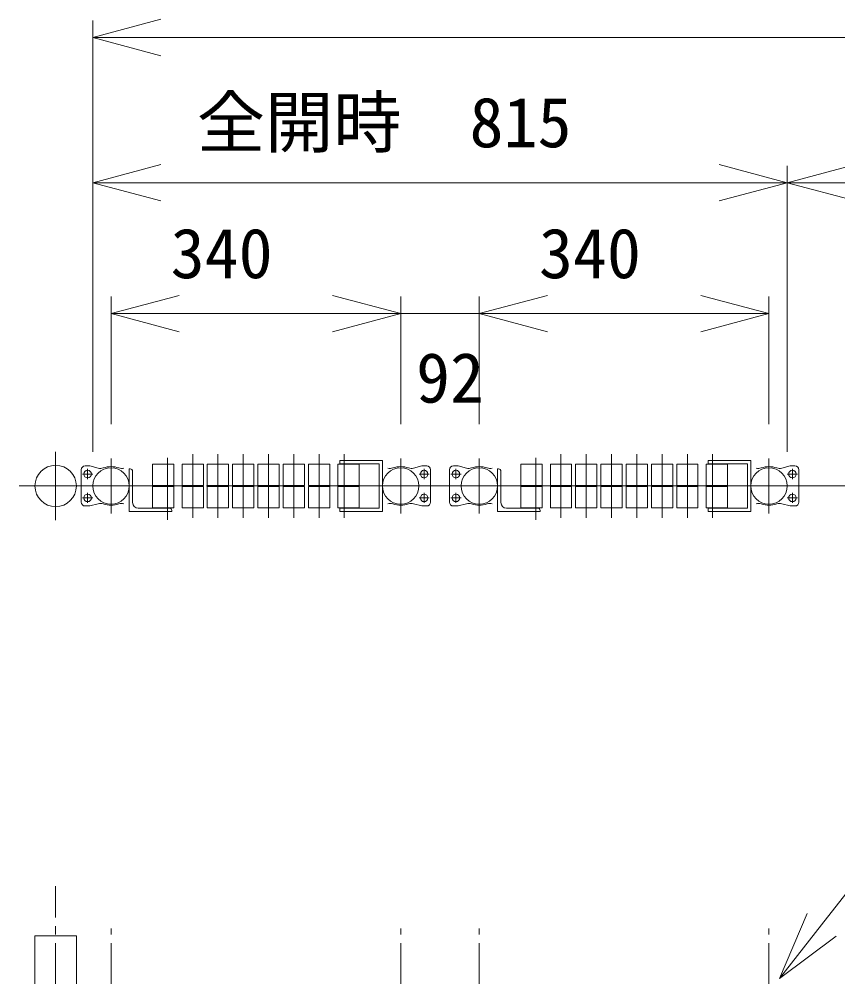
# Model space of a CAD drawing. Units: millimetres, scale not verified. Extents: x -46182 to 3040, y -1939 to 1939.
# Drawn here: x -2548 to -1587, y 304 to 1428 of the extents above; entities that cross this region are included whole.
import ezdxf
from ezdxf.enums import TextEntityAlignment as Align

# ---------------------------------------------------------------- set-up
doc = ezdxf.new("R2010")
doc.units = ezdxf.units.MM
doc.header["$LTSCALE"] = 10
doc.linetypes.add('CHAIN2', pattern=[12, 9, -1, 1, -1])
doc.linetypes.add('USER1', pattern=[17.25, 15, -0.75, 0.75, -0.75])
for name, color, linetype, lineweight in [('0-2_01 細線', 7, 'Continuous', 18), ('0-3_05 寸法', 7, 'Continuous', 18), ('0-5_02 中心線', 7, 'CHAIN2', 18)]:
    doc.layers.add(name, color=color, linetype=linetype, lineweight=lineweight)
doc.styles.add('ＭＳ ゴシック', font='')
doc.styles.get('ＭＳ ゴシック').set_extended_font_data('MS Gothic')

# ---------------------------------------------------------------- blocks, each defined once
blk = doc.blocks.new('リンク-TV')
at = {"layer": '0-2_01 細線'}
for p, q in [((-12.5, 25.5), (12.5, 25.5)), ((-12.5, 25.5), (-12.5, 0.5)), ((12.5, 25.5), (12.5, 0.5)), ((-12.5, 0.5), (12.5, 0.5)), ((-12.5, -0.5), (12.5, -0.5)), ((-12.5, -25.5), (-12.5, -0.5)), ((12.5, -25.5), (12.5, -0.5)), ((-12.5, -25.5), (12.5, -25.5))]:
    blk.add_line(p, q, dxfattribs=at)
at = {"layer": '0-5_02 中心線', "linetype": 'USER1'}
blk.add_line((0, -37.35), (0, 37.35), dxfattribs=at)

msp = doc.modelspace()

# ---------------------------------------------------------------- linework, layer by layer
at = {"layer": '0-2_01 細線'}
for p, q in [((-2470.75, 903.4), (-2465.25, 903.4)), ((-2465.25, 903.4), (-2455.25, 900.82)), ((-2418.9, 849.9), (-2418.9, 899.9)), ((-2417.9, 899.9), (-2418.9, 899.9)), ((-2391.56, 905.4), (-2366.56, 905.4)), ((-2391.56, 905.4), (-2391.56, 880.4)), ((-2366.56, 905.4), (-2366.56, 880.4)), ((-2356.9, 905.4), (-2331.9, 905.4)), ((-2356.9, 905.4), (-2356.9, 880.4)), ((-2331.9, 905.4), (-2331.9, 880.4)), ((-2327.24, 905.4), (-2302.24, 905.4)), ((-2327.24, 905.4), (-2327.24, 880.4)), ((-2302.24, 905.4), (-2302.24, 880.4)), ((-2297.58, 905.4), (-2272.58, 905.4)), ((-2297.58, 905.4), (-2297.58, 880.4)), ((-2272.58, 905.4), (-2272.58, 880.4)), ((-2267.91, 905.4), (-2242.91, 905.4)), ((-2267.91, 905.4), (-2267.91, 880.4)), ((-2242.91, 905.4), (-2242.91, 880.4)), ((-2238.25, 905.4), (-2213.25, 905.4)), ((-2238.25, 905.4), (-2238.25, 880.4)), ((-2213.25, 905.4), (-2213.25, 880.4)), ((-2208.59, 905.4), (-2183.59, 905.4)), ((-2208.59, 905.4), (-2208.59, 880.4)), ((-2183.59, 905.4), (-2183.59, 880.4)), ((-2173.93, 905.4), (-2148.93, 905.4)), ((-2173.93, 905.4), (-2173.93, 880.4)), ((-2148.93, 905.4), (-2148.93, 880.4)), ((-2075.25, 903.4), (-2085.25, 900.82)), ((-2069.75, 903.4), (-2075.25, 903.4)), ((-2038.45, 903.4), (-2032.95, 903.4)), ((-2032.95, 903.4), (-2022.95, 900.82)), ((-1986.6, 849.9), (-1986.6, 899.9)), ((-1985.6, 899.9), (-1986.6, 899.9)), ((-1959.26, 905.4), (-1934.26, 905.4)), ((-1959.26, 905.4), (-1959.26, 880.4)), ((-1934.26, 905.4), (-1934.26, 880.4)), ((-1741.63, 905.4), (-1716.63, 905.4)), ((-1741.63, 905.4), (-1741.63, 880.4)), ((-1716.63, 905.4), (-1716.63, 880.4)), ((-1642.95, 903.4), (-1652.95, 900.82)), ((-1637.45, 903.4), (-1642.95, 903.4)), ((-2475.25, 898.9), (-2475.25, 860.9)), ((-2414.9, 896.9), (-2414.9, 860.4)), ((-2065.25, 898.9), (-2065.25, 860.9)), ((-2042.95, 898.9), (-2042.95, 860.9)), ((-1982.6, 896.9), (-1982.6, 860.4)), ((-1632.95, 898.9), (-1632.95, 860.9)), ((-2472.65, 879.9), (-2407.84, 879.9)), ((-2391.56, 880.4), (-2366.56, 880.4)), ((-2391.56, 879.4), (-2366.56, 879.4)), ((-2391.56, 854.4), (-2391.56, 879.4)), ((-2366.56, 854.4), (-2366.56, 879.4)), ((-2356.9, 880.4), (-2331.9, 880.4)), ((-2356.9, 879.4), (-2331.9, 879.4)), ((-2356.9, 854.4), (-2356.9, 879.4)), ((-2331.9, 854.4), (-2331.9, 879.4)), ((-2327.24, 880.4), (-2302.24, 880.4)), ((-2327.24, 879.4), (-2302.24, 879.4)), ((-2327.24, 854.4), (-2327.24, 879.4)), ((-2302.24, 854.4), (-2302.24, 879.4)), ((-2297.58, 880.4), (-2272.58, 880.4)), ((-2297.58, 879.4), (-2272.58, 879.4)), ((-2297.58, 854.4), (-2297.58, 879.4)), ((-2272.58, 854.4), (-2272.58, 879.4)), ((-2267.91, 880.4), (-2242.91, 880.4)), ((-2267.91, 879.4), (-2242.91, 879.4)), ((-2267.91, 854.4), (-2267.91, 879.4)), ((-2242.91, 854.4), (-2242.91, 879.4)), ((-2238.25, 880.4), (-2213.25, 880.4)), ((-2238.25, 879.4), (-2213.25, 879.4)), ((-2238.25, 854.4), (-2238.25, 879.4)), ((-2213.25, 854.4), (-2213.25, 879.4)), ((-2208.59, 880.4), (-2183.59, 880.4)), ((-2208.59, 879.4), (-2183.59, 879.4)), ((-2208.59, 854.4), (-2208.59, 879.4)), ((-2183.59, 854.4), (-2183.59, 879.4)), ((-2173.93, 880.4), (-2148.93, 880.4)), ((-2173.93, 879.4), (-2148.93, 879.4)), ((-2173.93, 854.4), (-2173.93, 879.4)), ((-2148.93, 854.4), (-2148.93, 879.4)), ((-2132.65, 879.9), (-2067.84, 879.9)), ((-2040.35, 879.9), (-1975.54, 879.9)), ((-1959.26, 880.4), (-1934.26, 880.4)), ((-1959.26, 879.4), (-1934.26, 879.4)), ((-1959.26, 854.4), (-1959.26, 879.4)), ((-1934.26, 854.4), (-1934.26, 879.4)), ((-1741.63, 880.4), (-1716.63, 880.4)), ((-1741.63, 879.4), (-1716.63, 879.4)), ((-1741.63, 854.4), (-1741.63, 879.4)), ((-1716.63, 854.4), (-1716.63, 879.4)), ((-1700.35, 879.9), (-1635.54, 879.9)), ((-2470.75, 856.4), (-2465.25, 856.4)), ((-2465.25, 856.4), (-2455.25, 858.98)), ((-2391.56, 854.4), (-2366.56, 854.4)), ((-2356.9, 854.4), (-2331.9, 854.4)), ((-2327.24, 854.4), (-2302.24, 854.4)), ((-2297.58, 854.4), (-2272.58, 854.4)), ((-2267.91, 854.4), (-2242.91, 854.4)), ((-2238.25, 854.4), (-2213.25, 854.4)), ((-2208.59, 854.4), (-2183.59, 854.4)), ((-2173.93, 854.4), (-2148.93, 854.4)), ((-2075.25, 856.4), (-2085.25, 858.98)), ((-2069.75, 856.4), (-2075.25, 856.4)), ((-2038.45, 856.4), (-2032.95, 856.4)), ((-2032.95, 856.4), (-2022.95, 858.98)), ((-1959.26, 854.4), (-1934.26, 854.4)), ((-1741.63, 854.4), (-1716.63, 854.4)), ((-1642.95, 856.4), (-1652.95, 858.98)), ((-1637.45, 856.4), (-1642.95, 856.4)), ((-2368.9, 849.9), (-2418.9, 849.9)), ((-2371.9, 853.9), (-2408.4, 853.9)), ((-2368.9, 850.9), (-2368.9, 849.9)), ((-1936.6, 849.9), (-1986.6, 849.9)), ((-1939.6, 853.9), (-1976.1, 853.9)), ((-1936.6, 850.9), (-1936.6, 849.9))]:
    msp.add_line(p, q, dxfattribs=at)
for points in [[(-2121.6, 849.9), (-2121.6, 909.9), (-2171.6, 909.9), (-2171.6, 905.9), (-2125.6, 905.9), (-2125.6, 853.9)], [(-1689.3, 849.9), (-1689.3, 909.9), (-1739.3, 909.9), (-1739.3, 905.9), (-1693.3, 905.9), (-1693.3, 853.9)], [(-2121.6, 849.9), (-2171.6, 849.9), (-2171.6, 853.9), (-2125.6, 853.9)], [(-1689.3, 849.9), (-1739.3, 849.9), (-1739.3, 853.9), (-1693.3, 853.9)], [(-2480.95, -1648.2), (-2480.95, 351.8), (-2529.55, 351.8), (-2529.55, -1648.2)]]:
    msp.add_lwpolyline(points, dxfattribs=at)
for centre, radius in [((-2505.25, 879.9), 24.3), ((-2440.25, 879.9), 21.35), ((-2100.25, 879.9), 21.35), ((-2007.95, 879.9), 21.35), ((-1667.95, 879.9), 21.35), ((-2467.75, 893.9), 4.4), ((-2072.75, 893.9), 4.4), ((-2035.45, 893.9), 4.4), ((-1640.45, 893.9), 4.4), ((-2467.75, 865.9), 4.4), ((-2072.75, 865.9), 4.4), ((-2035.45, 865.9), 4.4), ((-1640.45, 865.9), 4.4)]:
    msp.add_circle(centre, radius, dxfattribs=at)
for centre, radius, start, end in [((-2470.75, 898.9), 4.5, 90.00002, 180), ((-2452.75, 910.5), 10, 255.5199, 289.07322), ((-2440.25, 874.35), 28.25, 70.92673, 109.07324), ((-2427.75, 910.5), 10, 250.92673, 284.48006), ((-2417.9, 896.9), 3, 0, 90), ((-2112.75, 910.5), 10, 255.51994, 289.07327), ((-2100.25, 874.35), 28.25, 70.92676, 109.07327), ((-2087.75, 910.5), 10, 250.92678, 284.4801), ((-2069.75, 898.9), 4.5, 0, 89.99998), ((-2038.45, 898.9), 4.5, 90.00002, 180), ((-2020.45, 910.5), 10, 255.5199, 289.07322), ((-2007.95, 874.35), 28.25, 70.92673, 109.07324), ((-1995.45, 910.5), 10, 250.92673, 284.48006), ((-1985.6, 896.9), 3, 0, 90), ((-1680.45, 910.5), 10, 255.51994, 289.07327), ((-1667.95, 874.35), 28.25, 70.92676, 109.07327), ((-1655.45, 910.5), 10, 250.92678, 284.4801), ((-1637.45, 898.9), 4.5, 0, 89.99998), ((-2470.75, 860.9), 4.5, 180, 270), ((-2452.75, 849.3), 10, 70.92678, 104.4801), ((-2440.25, 885.45), 28.25, 250.92673, 289.07333), ((-2427.75, 849.3), 10, 75.52, 109.07332), ((-2408.4, 860.4), 6.5, 180, 270), ((-2112.75, 849.3), 10, 70.92668, 104.48), ((-2100.25, 885.45), 28.25, 250.92667, 289.07327), ((-2087.75, 849.3), 10, 75.5199, 109.07322), ((-2069.75, 860.9), 4.5, 270, 0), ((-2038.45, 860.9), 4.5, 180, 270), ((-2020.45, 849.3), 10, 70.92678, 104.4801), ((-2007.95, 885.45), 28.25, 250.92673, 289.07333), ((-1995.45, 849.3), 10, 75.52, 109.07332), ((-1976.1, 860.4), 6.5, 180, 270), ((-1680.45, 849.3), 10, 70.92668, 104.48), ((-1667.95, 885.45), 28.25, 250.92667, 289.07327), ((-1655.45, 849.3), 10, 75.5199, 109.07322), ((-1637.45, 860.9), 4.5, 270, 0), ((-2371.9, 850.9), 3, 0, 90), ((-1939.6, 850.9), 3, 0, 90)]:
    msp.add_arc(centre, radius, start, end, dxfattribs=at)
at = {"layer": '0-3_05 寸法'}
for p, q in [((-2461.6, 919.9), (-2461.6, 1426.41)), ((-2461.6, 1406.41), (-2381.6, 1406.41)), ((-2381.6, 1406.41), (1593.4, 1406.41)), ((-2461.6, 919.9), (-2461.6, 1255.85)), ((-1646.6, 919.9), (-1646.6, 1255.85)), ((-1646.6, 919.9), (-1646.6, 1255.85)), ((-2461.6, 1235.85), (-2381.6, 1235.85)), ((-2381.6, 1235.85), (-1726.6, 1235.85)), ((-1646.6, 1235.85), (-1726.6, 1235.85)), ((-1646.6, 1235.85), (-1566.6, 1235.85)), ((-2440.25, 952.31), (-2440.25, 1102.16)), ((-2100.25, 952.31), (-2100.25, 1102.16)), ((-2100.25, 952.31), (-2100.25, 1102.16)), ((-2007.95, 952.31), (-2007.95, 1102.16)), ((-2007.95, 952.31), (-2007.95, 1102.16)), ((-1667.95, 952.31), (-1667.95, 1102.16)), ((-2440.25, 1082.16), (-2360.25, 1082.16)), ((-2360.25, 1082.16), (-2180.25, 1082.16)), ((-2180.25, 1082.16), (-2260.25, 1082.16)), ((-2100.25, 1082.16), (-2180.25, 1082.16)), ((-2100.25, 1082.16), (-2180.25, 1082.16)), ((-2100.25, 1082.16), (-2007.95, 1082.16)), ((-2007.95, 1082.16), (-1927.95, 1082.16)), ((-2007.95, 1082.16), (-1927.95, 1082.16)), ((-1927.95, 1082.16), (-1747.95, 1082.16)), ((-1927.95, 1082.16), (-1847.95, 1082.16)), ((-1667.95, 1082.16), (-1747.95, 1082.16)), ((-1655.48, 301.8), (-1606.13, 364.77))]:
    msp.add_line(p, q, dxfattribs=at)
for points in [[(-2381.6, 1384.97), (-2461.6, 1406.41), (-2381.6, 1427.84)], [(-2381.6, 1214.41), (-2461.6, 1235.85), (-2381.6, 1257.28)], [(-1726.6, 1257.28), (-1646.6, 1235.85), (-1726.6, 1214.41)], [(-1566.6, 1214.41), (-1646.6, 1235.85), (-1566.6, 1257.28)], [(-2360.25, 1060.73), (-2440.25, 1082.16), (-2360.25, 1103.6)], [(-2180.25, 1103.6), (-2100.25, 1082.16), (-2180.25, 1060.73)], [(-2180.25, 1103.6), (-2100.25, 1082.16), (-2180.25, 1060.73)], [(-1927.95, 1060.73), (-2007.95, 1082.16), (-1927.95, 1103.6)], [(-1927.95, 1060.73), (-2007.95, 1082.16), (-1927.95, 1103.6)], [(-1747.95, 1103.6), (-1667.95, 1082.16), (-1747.95, 1060.73)], [(-1606.13, 364.77), (-1500.46, 499.59), (-1017.38, 499.59)], [(-1589.26, 351.54), (-1655.48, 301.8), (-1623, 377.99)]]:
    msp.add_lwpolyline(points, dxfattribs=at)
at = {"layer": '0-5_02 中心線'}
for p, q in [((-2505.25, 839.82), (-2505.25, 919.99)), ((-2440.25, 847.49), (-2440.25, 912.31)), ((-2374.06, 912.77), (-2374.06, 840.02)), ((-2344.4, 842.55), (-2344.4, 917.25)), ((-2314.74, 842.55), (-2314.74, 917.25)), ((-2285.08, 842.55), (-2285.08, 917.25)), ((-2255.41, 842.55), (-2255.41, 917.25)), ((-2225.75, 842.55), (-2225.75, 917.25)), ((-2196.09, 842.55), (-2196.09, 917.25)), ((-2166.43, 842.55), (-2166.43, 917.25)), ((-2100.25, 847.49), (-2100.25, 912.31)), ((-2007.95, 847.49), (-2007.95, 912.31)), ((-1941.76, 912.77), (-1941.76, 840.02)), ((-1734.13, 842.55), (-1734.13, 917.25)), ((-1667.95, 847.49), (-1667.95, 912.31)), ((-2467.75, 899.9), (-2467.75, 887.9)), ((-2072.75, 899.9), (-2072.75, 887.9)), ((-2035.45, 899.9), (-2035.45, 887.9)), ((-1640.45, 899.9), (-1640.45, 887.9)), ((-2473.75, 893.9), (-2461.75, 893.9)), ((-2066.75, 893.9), (-2078.75, 893.9)), ((-2041.45, 893.9), (-2029.45, 893.9)), ((-1634.45, 893.9), (-1646.45, 893.9)), ((-2548.09, 879.9), (1810.14, 879.9)), ((-2545.33, 879.9), (-2465.16, 879.9)), ((-2115.79, 879.9), (-1587.4, 879.9)), ((-2113.03, 879.9), (-2032.86, 879.9)), ((-2473.75, 865.9), (-2461.75, 865.9)), ((-2467.75, 859.9), (-2467.75, 871.9)), ((-2066.75, 865.9), (-2078.75, 865.9)), ((-2072.75, 859.9), (-2072.75, 871.9)), ((-2041.45, 865.9), (-2029.45, 865.9)), ((-2035.45, 859.9), (-2035.45, 871.9)), ((-1634.45, 865.9), (-1646.45, 865.9)), ((-1640.45, 859.9), (-1640.45, 871.9)), ((-2505.25, -1666.7), (-2505.25, 410.3)), ((-2440.25, -1666.7), (-2440.25, 360.3)), ((-2100.25, -1666.7), (-2100.25, 360.3)), ((-2007.95, -1666.7), (-2007.95, 360.3)), ((-2007.95, -1666.7), (-2007.95, 360.3)), ((-1667.95, -1666.7), (-1667.95, 360.3))]:
    msp.add_line(p, q, dxfattribs=at)

# ---------------------------------------------------------------- block references
at = {"layer": '0-2_01 細線'}
for p in [(-1912.1, 879.9), (-1882.44, 879.9), (-1852.78, 879.9), (-1823.11, 879.9), (-1793.45, 879.9), (-1763.79, 879.9)]:
    msp.add_blockref('リンク-TV', p, dxfattribs=at)

# ---------------------------------------------------------------- texts
at = {"layer": '0-3_05 寸法', "style": 'ＭＳ ゴシック'}
for s, p in [('全開時\u3000815', (-2339.43, 1259.85)), ('340', (-2370.25, 1106.16)), ('340', (-1937.95, 1106.16)), ('92', (-2082.21, 960.09))]:
    msp.add_text(s, height=58.65, dxfattribs=at).set_placement(p, align=Align.BOTTOM_LEFT)

doc.saveas('drawing.dxf')
